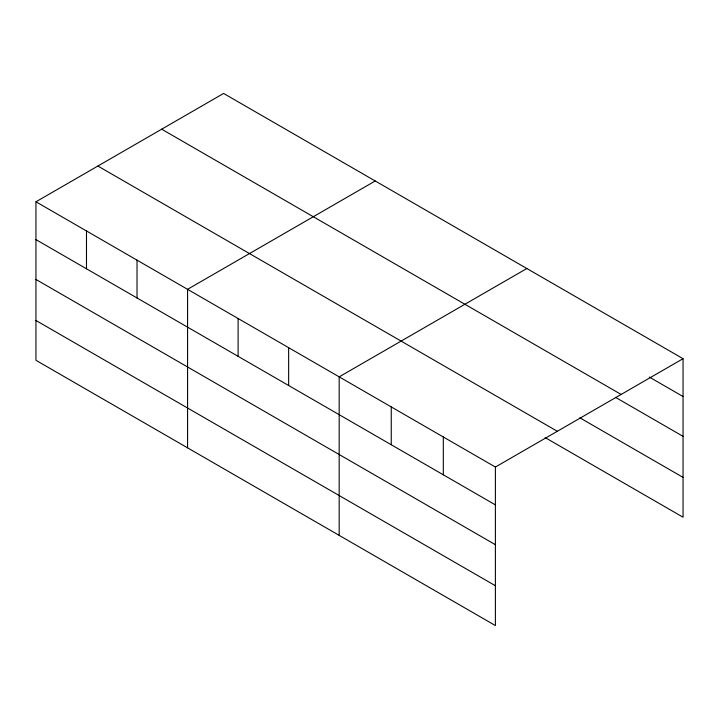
<?xml version="1.0" encoding="UTF-8"?>
<svg xmlns="http://www.w3.org/2000/svg" width="719" height="719" viewBox="0 0 719 719"><rect width="100%" height="100%" fill="white"/><g stroke="black" fill="none" stroke-linecap="round" stroke-linejoin="round"><path stroke-width="1.08" d="M35.95 201.787L495.391 467.044L495.391 625.557L35.95 360.309L35.95 201.787L223.609 93.443L683.05 358.691L683.05 517.213L545.164 437.601M375.228 180.972L187.569 289.317L187.569 447.838M526.838 268.511L339.179 376.855L339.179 535.376M495.391 467.044L683.05 358.691M649.302 377.044L683.05 396.529M161.685 129.195L621.126 394.452M615.554 397.382L683.05 436.352M579.874 417.82L683.05 477.389M97.874 166.035L557.315 431.283M35.95 239.616L495.391 504.873M35.95 279.448L495.391 544.696M35.95 320.476L495.391 585.733M443.317 436.981L443.317 474.81M391.253 406.918L391.253 444.746M288.643 347.672L288.643 385.51M238.106 318.499L238.106 356.327M137.023 260.143L137.023 297.972M86.487 230.961L86.487 268.798"/></g></svg>
